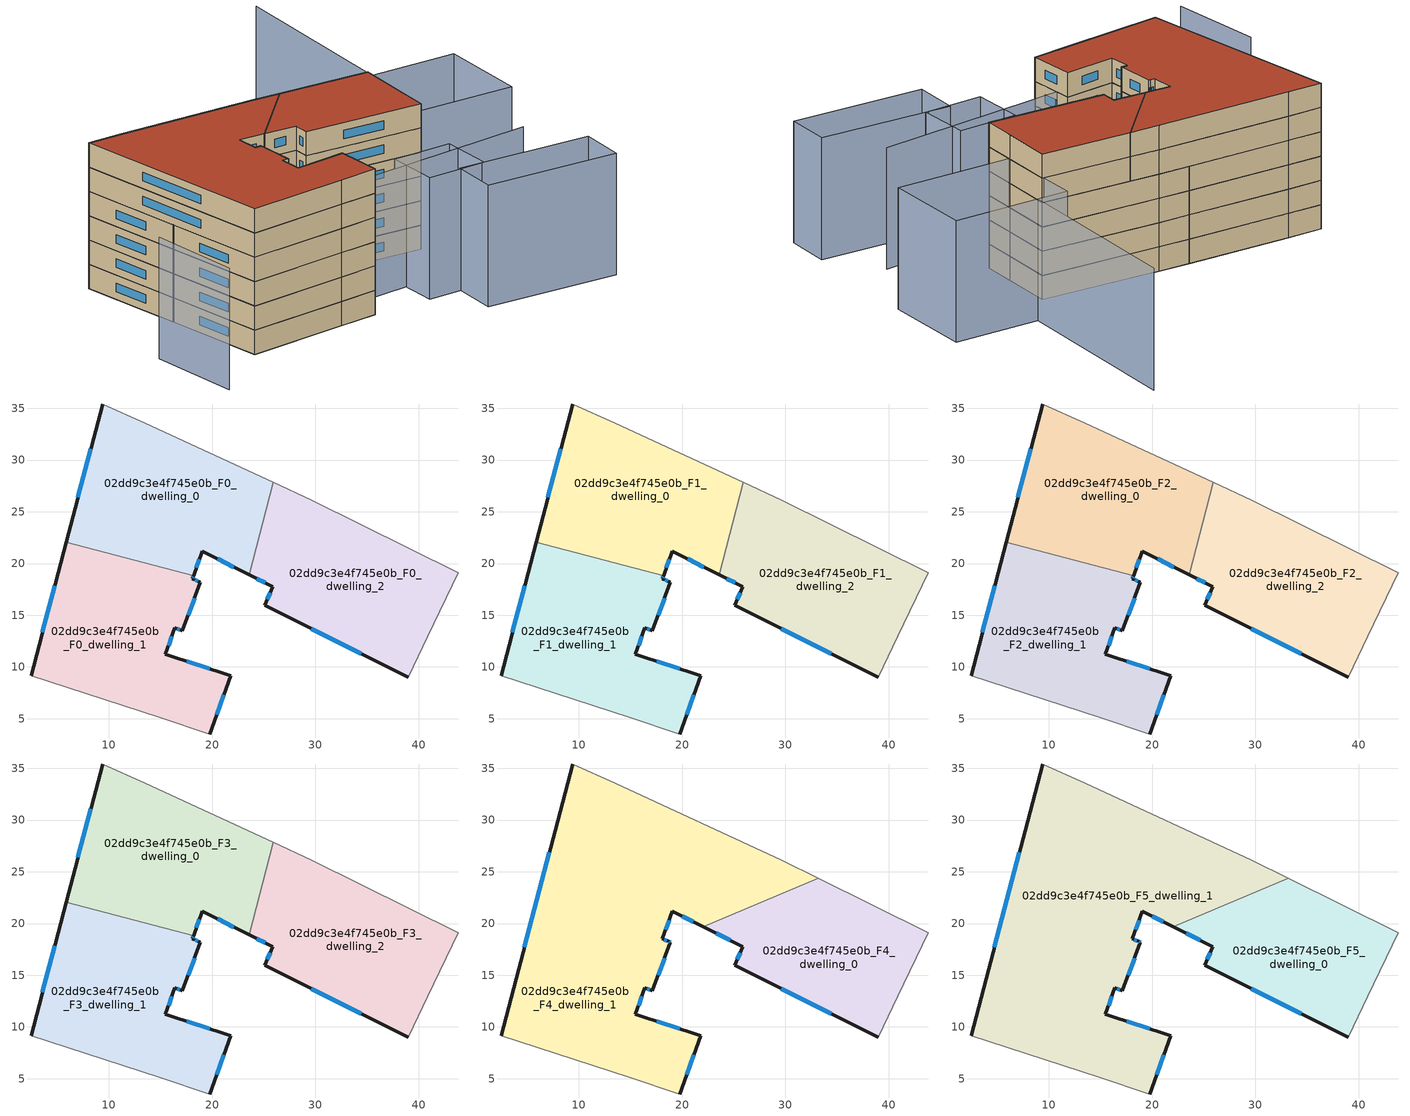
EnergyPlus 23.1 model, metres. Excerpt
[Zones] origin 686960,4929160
02dd9c3e4f745e0b_F0_dwelling_0
 floor ground (EU_floor_Construction): 23.59,18.91 25.93,27.86 13.56,33.58 9.41,35.42 5.89,22.06 18.21,18.83 19.05,21.17 z0
 wall outside (EU_wall_Construction): 23.59,18.91 19.05,21.17 18.21,18.83 / 5.89,22.06 9.41,35.42 z0:3
 wall adiabatic (EU_wall_Construction): 9.41,35.42 13.56,33.58 25.93,27.86 z0:3
 wall to 02dd9c3e4f745e0b_F0_dwelling_2 (EU_wall_Construction): 25.93,27.86 23.59,18.91 z0:3
 wall to 02dd9c3e4f745e0b_F0_dwelling_1 (EU_wall_Construction): 18.21,18.83 5.89,22.06 z0:3
 window (EU_Window_Construction): 22.11,19.64 20.53,20.44 / 18.78,20.41 18.48,19.59 / 7.04,26.4 8.27,31.08 z0.98:2.02
02dd9c3e4f745e0b_F0_dwelling_1
 floor ground (EU_floor_Construction): 19.77,3.52 21.81,9.17 15.49,11.24 16.41,13.8 17.13,13.48 18.88,18.18 18.1,18.53 18.21,18.83 5.89,22.06 2.5,9.15 14.87,5.13 z0
 wall outside (EU_wall_Construction): 2.5,9.15 5.89,22.06 / 18.21,18.83 18.1,18.53 18.88,18.18 17.13,13.48 16.41,13.8 15.49,11.24 21.81,9.17 19.77,3.52 z0:3
 wall adiabatic (EU_wall_Construction): 19.77,3.52 14.87,5.13 2.5,9.15 z0:3
 window (EU_Window_Construction): 3.6,13.34 4.79,17.86 / 18.17,18.73 18.14,18.62 / 18.35,18.41 18.63,18.3 / 18.31,16.65 17.7,15.01 / 16.9,13.58 16.64,13.69 / 16.11,12.96 15.79,12.07 / 17.55,10.56 19.75,9.84 / 21.15,7.33 20.43,5.35 z0.98:2.02
02dd9c3e4f745e0b_F0_dwelling_2
 floor ground (EU_floor_Construction): 38.96,9 40.84,12.97 43.82,19.12 29.66,26.13 25.93,27.86 23.59,18.91 25.89,17.75 25.07,15.95 z0
 wall outside (EU_wall_Construction): 38.96,9 25.07,15.95 25.89,17.75 23.59,18.91 z0:3
 wall adiabatic (EU_wall_Construction): 25.93,27.86 29.66,26.13 43.82,19.12 40.84,12.97 38.96,9 z0:3
 window (EU_Window_Construction): 25.14,18.13 24.34,18.53 / 34.44,11.26 29.59,13.69 / 25.34,16.53 25.62,17.17 z0.98:2.02
02dd9c3e4f745e0b_F1_dwelling_0
 floor to 02dd9c3e4f745e0b_F0_dwelling_0 (EU_floor_Construction): 23.59,18.91 25.93,27.86 13.56,33.58 9.41,35.42 5.89,22.06 18.21,18.83 19.05,21.17 z3
 wall outside (EU_wall_Construction): 23.59,18.91 19.05,21.17 18.21,18.83 / 5.89,22.06 9.41,35.42 z3:6
 wall adiabatic (EU_wall_Construction): 9.41,35.42 13.56,33.58 25.93,27.86 z3:6
 wall to 02dd9c3e4f745e0b_F1_dwelling_2 (EU_wall_Construction): 25.93,27.86 23.59,18.91 z3:6
 wall to 02dd9c3e4f745e0b_F1_dwelling_1 (EU_wall_Construction): 18.21,18.83 5.89,22.06 z3:6
 window (EU_Window_Construction): 22.11,19.64 20.53,20.44 / 18.78,20.41 18.48,19.59 / 7.04,26.4 8.27,31.08 z3.98:5.02
02dd9c3e4f745e0b_F1_dwelling_1
 floor to 02dd9c3e4f745e0b_F0_dwelling_1 (EU_floor_Construction): 19.77,3.52 21.81,9.17 15.49,11.24 16.41,13.8 17.13,13.48 18.88,18.18 18.1,18.53 18.21,18.83 5.89,22.06 2.5,9.15 14.87,5.13 z3
 wall outside (EU_wall_Construction): 2.5,9.15 5.89,22.06 / 18.21,18.83 18.1,18.53 18.88,18.18 17.13,13.48 16.41,13.8 15.49,11.24 21.81,9.17 19.77,3.52 z3:6
 wall adiabatic (EU_wall_Construction): 19.77,3.52 14.87,5.13 2.5,9.15 z3:6
 window (EU_Window_Construction): 3.6,13.34 4.79,17.86 / 18.17,18.73 18.14,18.62 / 18.35,18.41 18.63,18.3 / 18.31,16.65 17.7,15.01 / 16.9,13.58 16.64,13.69 / 16.11,12.96 15.79,12.07 / 17.55,10.56 19.75,9.84 / 21.15,7.33 20.43,5.35 z3.98:5.02
02dd9c3e4f745e0b_F1_dwelling_2
 floor to 02dd9c3e4f745e0b_F0_dwelling_2 (EU_floor_Construction): 38.96,9 40.84,12.97 43.82,19.12 29.66,26.13 25.93,27.86 23.59,18.91 25.89,17.75 25.07,15.95 z3
 wall outside (EU_wall_Construction): 38.96,9 25.07,15.95 25.89,17.75 23.59,18.91 z3:6
 wall adiabatic (EU_wall_Construction): 25.93,27.86 29.66,26.13 43.82,19.12 40.84,12.97 38.96,9 z3:6
 window (EU_Window_Construction): 25.14,18.13 24.34,18.53 / 34.44,11.26 29.59,13.69 / 25.34,16.53 25.62,17.17 z3.98:5.02
02dd9c3e4f745e0b_F2_dwelling_0
 floor to 02dd9c3e4f745e0b_F1_dwelling_0 (EU_floor_Construction): 23.59,18.91 25.93,27.86 13.56,33.58 9.41,35.42 5.89,22.06 18.21,18.83 19.05,21.17 z6
 wall outside (EU_wall_Construction): 23.59,18.91 19.05,21.17 18.21,18.83 / 5.89,22.06 9.41,35.42 z6:9
 wall adiabatic (EU_wall_Construction): 9.41,35.42 13.56,33.58 25.93,27.86 z6:9
 wall to 02dd9c3e4f745e0b_F2_dwelling_2 (EU_wall_Construction): 25.93,27.86 23.59,18.91 z6:9
 wall to 02dd9c3e4f745e0b_F2_dwelling_1 (EU_wall_Construction): 18.21,18.83 5.89,22.06 z6:9
 window (EU_Window_Construction): 22.11,19.64 20.53,20.44 / 18.78,20.41 18.48,19.59 / 7.04,26.4 8.27,31.08 z6.98:8.02
02dd9c3e4f745e0b_F2_dwelling_1
 floor to 02dd9c3e4f745e0b_F1_dwelling_1 (EU_floor_Construction): 19.77,3.52 21.81,9.17 15.49,11.24 16.41,13.8 17.13,13.48 18.88,18.18 18.1,18.53 18.21,18.83 5.89,22.06 2.5,9.15 14.87,5.13 z6
 wall outside (EU_wall_Construction): 2.5,9.15 5.89,22.06 / 18.21,18.83 18.1,18.53 18.88,18.18 17.13,13.48 16.41,13.8 15.49,11.24 21.81,9.17 19.77,3.52 z6:9
 wall adiabatic (EU_wall_Construction): 19.77,3.52 14.87,5.13 2.5,9.15 z6:9
 window (EU_Window_Construction): 3.6,13.34 4.79,17.86 / 18.17,18.73 18.14,18.62 / 18.35,18.41 18.63,18.3 / 18.31,16.65 17.7,15.01 / 16.9,13.58 16.64,13.69 / 16.11,12.96 15.79,12.07 / 17.55,10.56 19.75,9.84 / 21.15,7.33 20.43,5.35 z6.98:8.02
02dd9c3e4f745e0b_F2_dwelling_2
 floor to 02dd9c3e4f745e0b_F1_dwelling_2 (EU_floor_Construction): 38.96,9 40.84,12.97 43.82,19.12 29.66,26.13 25.93,27.86 23.59,18.91 25.89,17.75 25.07,15.95 z6
 wall outside (EU_wall_Construction): 38.96,9 25.07,15.95 25.89,17.75 23.59,18.91 z6:9
 wall adiabatic (EU_wall_Construction): 25.93,27.86 29.66,26.13 43.82,19.12 40.84,12.97 38.96,9 z6:9
 window (EU_Window_Construction): 25.14,18.13 24.34,18.53 / 34.44,11.26 29.59,13.69 / 25.34,16.53 25.62,17.17 z6.98:8.02
02dd9c3e4f745e0b_F3_dwelling_0
 floor to 02dd9c3e4f745e0b_F2_dwelling_0 (EU_floor_Construction): 23.59,18.91 25.93,27.86 13.56,33.58 9.41,35.42 5.89,22.06 18.21,18.83 19.05,21.17 z9
 wall outside (EU_wall_Construction): 23.59,18.91 19.05,21.17 18.21,18.83 / 5.89,22.06 9.41,35.42 z9:12
 wall adiabatic (EU_wall_Construction): 9.41,35.42 13.56,33.58 25.93,27.86 z9:12
 wall to 02dd9c3e4f745e0b_F3_dwelling_2 (EU_wall_Construction): 25.93,27.86 23.59,18.91 z9:12
 wall to 02dd9c3e4f745e0b_F3_dwelling_1 (EU_wall_Construction): 18.21,18.83 5.89,22.06 z9:12
 window (EU_Window_Construction): 22.11,19.64 20.53,20.44 / 18.78,20.41 18.48,19.59 / 7.04,26.4 8.27,31.08 z9.98:11.02
02dd9c3e4f745e0b_F3_dwelling_1
 floor to 02dd9c3e4f745e0b_F2_dwelling_1 (EU_floor_Construction): 19.77,3.52 21.81,9.17 15.49,11.24 16.41,13.8 17.13,13.48 18.88,18.18 18.1,18.53 18.21,18.83 5.89,22.06 2.5,9.15 14.87,5.13 z9
 wall outside (EU_wall_Construction): 2.5,9.15 5.89,22.06 / 18.21,18.83 18.1,18.53 18.88,18.18 17.13,13.48 16.41,13.8 15.49,11.24 21.81,9.17 19.77,3.52 z9:12
 wall adiabatic (EU_wall_Construction): 19.77,3.52 14.87,5.13 2.5,9.15 z9:12
 window (EU_Window_Construction): 3.6,13.34 4.79,17.86 / 18.17,18.73 18.14,18.62 / 18.35,18.41 18.63,18.3 / 18.31,16.65 17.7,15.01 / 16.9,13.58 16.64,13.69 / 16.11,12.96 15.79,12.07 / 17.55,10.56 19.75,9.84 / 21.15,7.33 20.43,5.35 z9.98:11.02
02dd9c3e4f745e0b_F3_dwelling_2
 floor to 02dd9c3e4f745e0b_F2_dwelling_2 (EU_floor_Construction): 38.96,9 40.84,12.97 43.82,19.12 29.66,26.13 25.93,27.86 23.59,18.91 25.89,17.75 25.07,15.95 z9
 wall outside (EU_wall_Construction): 38.96,9 25.07,15.95 25.89,17.75 23.59,18.91 z9:12
 wall adiabatic (EU_wall_Construction): 25.93,27.86 29.66,26.13 43.82,19.12 40.84,12.97 38.96,9 z9:12
 window (EU_Window_Construction): 25.14,18.13 24.34,18.53 / 34.44,11.26 29.59,13.69 / 25.34,16.53 25.62,17.17 z9.98:11.02
02dd9c3e4f745e0b_F4_dwelling_0
 floor to 02dd9c3e4f745e0b_F3_dwelling_0 (EU_floor_Construction): 23.59,18.91 24.01,20.51 22.04,19.68 z12
 floor to 02dd9c3e4f745e0b_F3_dwelling_2 (EU_floor_Construction): 38.96,9 40.84,12.97 43.82,19.12 33.19,24.39 24.01,20.51 23.59,18.91 25.89,17.75 25.07,15.95 z12
 wall outside (EU_wall_Construction): 38.96,9 25.07,15.95 25.89,17.75 22.04,19.68 z12:15
 wall adiabatic (EU_wall_Construction): 33.19,24.39 43.82,19.12 40.84,12.97 38.96,9 z12:15
 wall to 02dd9c3e4f745e0b_F4_dwelling_1 (EU_wall_Construction): 22.04,19.68 33.19,24.39 z12:15
 window (EU_Window_Construction): 34.44,11.26 29.59,13.69 / 25.34,16.53 25.62,17.17 / 24.64,18.38 23.29,19.05 z12.98:14.02
02dd9c3e4f745e0b_F4_dwelling_1
 floor to 02dd9c3e4f745e0b_F3_dwelling_0 (EU_floor_Construction): 24.01,20.51 25.93,27.86 13.56,33.58 9.41,35.42 5.89,22.06 18.21,18.83 19.05,21.17 22.04,19.68 z12
 floor to 02dd9c3e4f745e0b_F3_dwelling_2 (EU_floor_Construction): 33.19,24.39 29.66,26.13 25.93,27.86 24.01,20.51 z12
 floor to 02dd9c3e4f745e0b_F3_dwelling_1 (EU_floor_Construction): 19.77,3.52 21.81,9.17 15.49,11.24 16.41,13.8 17.13,13.48 18.88,18.18 18.7,18.26 18.1,18.53 18.21,18.83 5.89,22.06 2.5,9.15 14.87,5.13 z12
 wall outside (EU_wall_Construction): 2.5,9.15 9.41,35.42 / 22.04,19.68 19.05,21.17 18.1,18.53 18.7,18.26 18.88,18.18 17.13,13.48 16.41,13.8 15.49,11.24 21.81,9.17 19.77,3.52 z12:15
 wall adiabatic (EU_wall_Construction): 9.41,35.42 13.56,33.58 29.66,26.13 33.19,24.39 / 19.77,3.52 14.87,5.13 2.5,9.15 z12:15
 window (EU_Window_Construction): 4.75,17.69 7.16,26.88 / 21.07,20.16 20.02,20.69 / 18.74,20.31 18.41,19.39 / 18.29,18.44 18.5,18.35 / 18.76,18.24 18.82,18.21 / 18.31,16.65 17.7,15.01 / 16.9,13.58 16.64,13.69 / 16.11,12.96 15.79,12.07 / 17.55,10.56 19.75,9.84 / 21.15,7.33 20.43,5.35 z12.98:14.02
02dd9c3e4f745e0b_F5_dwelling_0
 floor to 02dd9c3e4f745e0b_F4_dwelling_0 (EU_floor_Construction): 38.96,9 40.84,12.97 43.82,19.12 33.19,24.39 22.04,19.68 25.89,17.75 25.07,15.95 z15
 wall outside (EU_wall_Construction): 38.96,9 25.07,15.95 25.89,17.75 22.04,19.68 z15:18
 wall adiabatic (EU_wall_Construction): 33.19,24.39 43.82,19.12 40.84,12.97 38.96,9 z15:18
 wall to 02dd9c3e4f745e0b_F5_dwelling_1 (EU_wall_Construction): 22.04,19.68 33.19,24.39 z15:18
 window (EU_Window_Construction): 34.44,11.26 29.59,13.69 / 25.34,16.53 25.62,17.17 / 24.64,18.38 23.29,19.05 z15.98:17.02
 roof outside (EU_roof_Construction): 43.82,19.12 40.84,12.97 38.96,9 25.07,15.95 25.89,17.75 22.04,19.68 33.19,24.39 z18
02dd9c3e4f745e0b_F5_dwelling_1
 floor to 02dd9c3e4f745e0b_F4_dwelling_1 (EU_floor_Construction): 21.81,9.17 15.49,11.24 16.41,13.8 17.13,13.48 18.88,18.18 18.7,18.26 18.1,18.53 19.05,21.17 22.04,19.68 33.19,24.39 29.66,26.13 13.56,33.58 9.41,35.42 2.5,9.15 14.87,5.13 19.77,3.52 z15
 wall outside (EU_wall_Construction): 2.5,9.15 9.41,35.42 / 22.04,19.68 19.05,21.17 18.1,18.53 18.7,18.26 18.88,18.18 17.13,13.48 16.41,13.8 15.49,11.24 21.81,9.17 19.77,3.52 z15:18
 wall adiabatic (EU_wall_Construction): 9.41,35.42 13.56,33.58 29.66,26.13 33.19,24.39 / 19.77,3.52 14.87,5.13 2.5,9.15 z15:18
 window (EU_Window_Construction): 4.75,17.69 7.16,26.88 / 21.07,20.16 20.02,20.69 / 18.74,20.31 18.41,19.39 / 18.29,18.44 18.5,18.35 / 18.76,18.24 18.82,18.21 / 18.31,16.65 17.7,15.01 / 16.9,13.58 16.64,13.69 / 16.11,12.96 15.79,12.07 / 17.55,10.56 19.75,9.84 / 21.15,7.33 20.43,5.35 z15.98:17.02
 roof outside (EU_roof_Construction): 29.66,26.13 33.19,24.39 22.04,19.68 19.05,21.17 18.1,18.53 18.7,18.26 18.88,18.18 17.13,13.48 16.41,13.8 15.49,11.24 21.81,9.17 19.77,3.52 14.87,5.13 2.5,9.15 9.41,35.42 13.56,33.58 z18
shading: 3.8,13.05 45.18,-0.75 / -4.18,17.79 -7.92,6.2 / 49.31,21.87 60,43.75 / 43.97,-13.9 28.43,-6.23 / 28.43,-6.23 31.06,-0.89 / 31.06,-0.89 46.6,-8.57 / 46.6,-8.57 43.97,-13.9 / 34.01,-2.32 26.88,0.6 / 26.88,0.6 29.41,6.79 / 29.41,6.79 36.54,3.88 / 36.54,3.88 34.01,-2.32 / 45.63,23.52 59.55,17.19 / 59.55,17.19 54.68,6.48 / 54.68,6.48 40.76,12.8 / 40.76,12.8 45.63,23.52 z0:15
[Building]
EU S2 Campaign: North Axis=0; Terrain=City; Solar Distribution=FullExterior
[Site:Location]
Bologna: Latitude=44.5; Longitude=11.25; Time Zone=1; Elevation=37
[SizingPeriod:WeatherFileDays]
AnnualSizingPeriod: Begin Month=1; Begin Day of Month=1; End Month=12; End Day of Month=31; Day of Week for Start Day=Monday; Use Weather File Daylight Saving Period=No; Use Weather File Rain and Snow Indicators=No
[MATERIAL]
EU_InternalMass_Material: Roughness=MediumRough; Thickness=0.1; Conductivity=1; Density=1800; Specific Heat=900; Thermal Absorptance=0.9; Solar Absorptance=0.7; Visible Absorptance=0.7
[MATERIAL:NOMASS] Roughness=MediumRough; Thermal Absorptance=0.9; Solar Absorptance=0.7; Visible Absorptance=0.7
Name | Thermal Resistance
EU_wall_NoMass | 0.905828
EU_roof_NoMass | 0.37593
EU_floor_NoMass | 0.67114
[WINDOWMATERIAL:SIMPLEGLAZINGSYSTEM]
EU_Window_SimpleGlazing: UFactor=4.52486; Solar Heat Gain Coefficient=0.85; Visible Transmittance=0.85
[CONSTRUCTION]
EU_wall_Construction: EU_wall_NoMass
EU_roof_Construction: EU_roof_NoMass
EU_floor_Construction: EU_floor_NoMass
EU_InternalMass_Construction: EU_InternalMass_Material
EU_Window_Construction: EU_Window_SimpleGlazing
[ZONE] Type=1; Multiplier=1; Ceiling Height=autocalculate; Floor Area=autocalculate; Part of Total Floor Area=Yes
Name | Volume
02dd9c3e4f745e0b_F0_dwelling_0 | 630.115
02dd9c3e4f745e0b_F1_dwelling_0; 02dd9c3e4f745e0b_F2_dwelling_0; 02dd9c3e4f745e0b_F3_dwelling_0 | 630.116
02dd9c3e4f745e0b_F4_dwelling_0 | 530.596
02dd9c3e4f745e0b_F5_dwelling_0 | 530.599
02dd9c3e4f745e0b_F0_dwelling_1 | 630.083
02dd9c3e4f745e0b_F1_dwelling_1; 02dd9c3e4f745e0b_F2_dwelling_1; 02dd9c3e4f745e0b_F3_dwelling_1 | 630.081
02dd9c3e4f745e0b_F4_dwelling_1 | 1346.67
02dd9c3e4f745e0b_F5_dwelling_1 | 1346.68
02dd9c3e4f745e0b_F0_dwelling_2; 02dd9c3e4f745e0b_F1_dwelling_2; 02dd9c3e4f745e0b_F2_dwelling_2; 02dd9c3e4f745e0b_F3_dwelling_2 | 617.065
[INTERNALMASS] Construction=EU_InternalMass_Construction
Name | Zone or ZoneList | Surface Area
02dd9c3e4f745e0b_F0_dwelling_0_EU_InternalMass | 02dd9c3e4f745e0b_F0_dwelling_0 | 210.036
02dd9c3e4f745e0b_F0_dwelling_1_EU_InternalMass | 02dd9c3e4f745e0b_F0_dwelling_1 | 210.024
02dd9c3e4f745e0b_F0_dwelling_2_EU_InternalMass | 02dd9c3e4f745e0b_F0_dwelling_2 | 205.688
02dd9c3e4f745e0b_F1_dwelling_0_EU_InternalMass | 02dd9c3e4f745e0b_F1_dwelling_0 | 210.036
02dd9c3e4f745e0b_F1_dwelling_1_EU_InternalMass | 02dd9c3e4f745e0b_F1_dwelling_1 | 210.024
02dd9c3e4f745e0b_F1_dwelling_2_EU_InternalMass | 02dd9c3e4f745e0b_F1_dwelling_2 | 205.688
02dd9c3e4f745e0b_F2_dwelling_0_EU_InternalMass | 02dd9c3e4f745e0b_F2_dwelling_0 | 210.036
02dd9c3e4f745e0b_F2_dwelling_1_EU_InternalMass | 02dd9c3e4f745e0b_F2_dwelling_1 | 210.024
02dd9c3e4f745e0b_F2_dwelling_2_EU_InternalMass | 02dd9c3e4f745e0b_F2_dwelling_2 | 205.688
02dd9c3e4f745e0b_F3_dwelling_0_EU_InternalMass | 02dd9c3e4f745e0b_F3_dwelling_0 | 210.036
02dd9c3e4f745e0b_F3_dwelling_1_EU_InternalMass | 02dd9c3e4f745e0b_F3_dwelling_1 | 210.024
02dd9c3e4f745e0b_F3_dwelling_2_EU_InternalMass | 02dd9c3e4f745e0b_F3_dwelling_2 | 205.688
02dd9c3e4f745e0b_F4_dwelling_0_EU_InternalMass | 02dd9c3e4f745e0b_F4_dwelling_0 | 176.867
02dd9c3e4f745e0b_F4_dwelling_1_EU_InternalMass | 02dd9c3e4f745e0b_F4_dwelling_1 | 448.893
02dd9c3e4f745e0b_F5_dwelling_0_EU_InternalMass | 02dd9c3e4f745e0b_F5_dwelling_0 | 176.867
02dd9c3e4f745e0b_F5_dwelling_1_EU_InternalMass | 02dd9c3e4f745e0b_F5_dwelling_1 | 448.893
[OTHEREQUIPMENT] Fuel Type=Electricity; Design Level Calculation Method=Watts/Area; Power per Zone Floor Area=1; Fraction Latent=0; Fraction Radiant=0; Fraction Lost=0; Carbon Dioxide Generation Rate=0; EndUse Subcategory=EU_Step8_InternalGains
Name | Zone or ZoneList or Space or SpaceList | Schedule
EU_Step8_InternalGain_02dd9c3e4f745e0b_F0_dwelling_0_f000 | 02dd9c3e4f745e0b_F0_dwelling_0 | EU_Step8_GainSchedule_02dd9c3e4f745e0b_F0_dwelling_0_f000
EU_Step8_InternalGain_02dd9c3e4f745e0b_F0_dwelling_1_f000 | 02dd9c3e4f745e0b_F0_dwelling_1 | EU_Step8_GainSchedule_02dd9c3e4f745e0b_F0_dwelling_1_f000
EU_Step8_InternalGain_02dd9c3e4f745e0b_F0_dwelling_2_f000 | 02dd9c3e4f745e0b_F0_dwelling_2 | EU_Step8_GainSchedule_02dd9c3e4f745e0b_F0_dwelling_2_f000
EU_Step8_InternalGain_02dd9c3e4f745e0b_F1_dwelling_0_f000 | 02dd9c3e4f745e0b_F1_dwelling_0 | EU_Step8_GainSchedule_02dd9c3e4f745e0b_F1_dwelling_0_f000
EU_Step8_InternalGain_02dd9c3e4f745e0b_F1_dwelling_1_f000 | 02dd9c3e4f745e0b_F1_dwelling_1 | EU_Step8_GainSchedule_02dd9c3e4f745e0b_F1_dwelling_1_f000
EU_Step8_InternalGain_02dd9c3e4f745e0b_F1_dwelling_2_f000 | 02dd9c3e4f745e0b_F1_dwelling_2 | EU_Step8_GainSchedule_02dd9c3e4f745e0b_F1_dwelling_2_f000
EU_Step8_InternalGain_02dd9c3e4f745e0b_F2_dwelling_0_f000 | 02dd9c3e4f745e0b_F2_dwelling_0 | EU_Step8_GainSchedule_02dd9c3e4f745e0b_F2_dwelling_0_f000
EU_Step8_InternalGain_02dd9c3e4f745e0b_F2_dwelling_1_f000 | 02dd9c3e4f745e0b_F2_dwelling_1 | EU_Step8_GainSchedule_02dd9c3e4f745e0b_F2_dwelling_1_f000
EU_Step8_InternalGain_02dd9c3e4f745e0b_F2_dwelling_2_f000 | 02dd9c3e4f745e0b_F2_dwelling_2 | EU_Step8_GainSchedule_02dd9c3e4f745e0b_F2_dwelling_2_f000
EU_Step8_InternalGain_02dd9c3e4f745e0b_F3_dwelling_0_f000 | 02dd9c3e4f745e0b_F3_dwelling_0 | EU_Step8_GainSchedule_02dd9c3e4f745e0b_F3_dwelling_0_f000
EU_Step8_InternalGain_02dd9c3e4f745e0b_F3_dwelling_1_f000 | 02dd9c3e4f745e0b_F3_dwelling_1 | EU_Step8_GainSchedule_02dd9c3e4f745e0b_F3_dwelling_1_f000
EU_Step8_InternalGain_02dd9c3e4f745e0b_F3_dwelling_2_f000 | 02dd9c3e4f745e0b_F3_dwelling_2 | EU_Step8_GainSchedule_02dd9c3e4f745e0b_F3_dwelling_2_f000
EU_Step8_InternalGain_02dd9c3e4f745e0b_F4_dwelling_0_f000 | 02dd9c3e4f745e0b_F4_dwelling_0 | EU_Step8_GainSchedule_02dd9c3e4f745e0b_F4_dwelling_0_f000
EU_Step8_InternalGain_02dd9c3e4f745e0b_F4_dwelling_1_f000 | 02dd9c3e4f745e0b_F4_dwelling_1 | EU_Step8_GainSchedule_02dd9c3e4f745e0b_F4_dwelling_1_f000
EU_Step8_InternalGain_02dd9c3e4f745e0b_F5_dwelling_0_f000 | 02dd9c3e4f745e0b_F5_dwelling_0 | EU_Step8_GainSchedule_02dd9c3e4f745e0b_F5_dwelling_0_f000
EU_Step8_InternalGain_02dd9c3e4f745e0b_F5_dwelling_1_f000 | 02dd9c3e4f745e0b_F5_dwelling_1 | EU_Step8_GainSchedule_02dd9c3e4f745e0b_F5_dwelling_1_f000
[ZONEVENTILATION:DESIGNFLOWRATE] Schedule=EU_AlwaysOn; Design Flow Rate Calculation Method=AirChanges/Hour; Air Changes per Hour=0.73129; Ventilation Type=Natural; Fan Pressure Rise=0; Fan Total Efficiency=1; Constant Term Coefficient=1; Temperature Term Coefficient=0; Velocity Term Coefficient=0; Velocity Squared Term Coefficient=0; Minimum Indoor Temperature=-100; Maximum Indoor Temperature=100; Delta Temperature=-100; Minimum Outdoor Temperature=-100; Maximum Outdoor Temperature=100; Maximum Wind Speed=40
Name | Zone or ZoneList or Space or SpaceList
EU_ConstantAir_02dd9c3e4f745e0b_F0_dwelling_0 | 02dd9c3e4f745e0b_F0_dwelling_0
EU_ConstantAir_02dd9c3e4f745e0b_F0_dwelling_1 | 02dd9c3e4f745e0b_F0_dwelling_1
EU_ConstantAir_02dd9c3e4f745e0b_F0_dwelling_2 | 02dd9c3e4f745e0b_F0_dwelling_2
EU_ConstantAir_02dd9c3e4f745e0b_F1_dwelling_0 | 02dd9c3e4f745e0b_F1_dwelling_0
EU_ConstantAir_02dd9c3e4f745e0b_F1_dwelling_1 | 02dd9c3e4f745e0b_F1_dwelling_1
EU_ConstantAir_02dd9c3e4f745e0b_F1_dwelling_2 | 02dd9c3e4f745e0b_F1_dwelling_2
EU_ConstantAir_02dd9c3e4f745e0b_F2_dwelling_0 | 02dd9c3e4f745e0b_F2_dwelling_0
EU_ConstantAir_02dd9c3e4f745e0b_F2_dwelling_1 | 02dd9c3e4f745e0b_F2_dwelling_1
EU_ConstantAir_02dd9c3e4f745e0b_F2_dwelling_2 | 02dd9c3e4f745e0b_F2_dwelling_2
EU_ConstantAir_02dd9c3e4f745e0b_F3_dwelling_0 | 02dd9c3e4f745e0b_F3_dwelling_0
EU_ConstantAir_02dd9c3e4f745e0b_F3_dwelling_1 | 02dd9c3e4f745e0b_F3_dwelling_1
EU_ConstantAir_02dd9c3e4f745e0b_F3_dwelling_2 | 02dd9c3e4f745e0b_F3_dwelling_2
EU_ConstantAir_02dd9c3e4f745e0b_F4_dwelling_0 | 02dd9c3e4f745e0b_F4_dwelling_0
EU_ConstantAir_02dd9c3e4f745e0b_F4_dwelling_1 | 02dd9c3e4f745e0b_F4_dwelling_1
EU_ConstantAir_02dd9c3e4f745e0b_F5_dwelling_0 | 02dd9c3e4f745e0b_F5_dwelling_0
EU_ConstantAir_02dd9c3e4f745e0b_F5_dwelling_1 | 02dd9c3e4f745e0b_F5_dwelling_1
[HVACTEMPLATE:THERMOSTAT] Constant Heating Setpoint=20; Constant Cooling Setpoint=50
EU_HeatOnly_02dd9c3e4f745e0b_F0_dwelling_0; EU_HeatOnly_02dd9c3e4f745e0b_F0_dwelling_1; EU_HeatOnly_02dd9c3e4f745e0b_F0_dwelling_2; EU_HeatOnly_02dd9c3e4f745e0b_F1_dwelling_0; EU_HeatOnly_02dd9c3e4f745e0b_F1_dwelling_1; EU_HeatOnly_02dd9c3e4f745e0b_F1_dwelling_2; EU_HeatOnly_02dd9c3e4f745e0b_F2_dwelling_0; EU_HeatOnly_02dd9c3e4f745e0b_F2_dwelling_1; EU_HeatOnly_02dd9c3e4f745e0b_F2_dwelling_2; EU_HeatOnly_02dd9c3e4f745e0b_F3_dwelling_0; EU_HeatOnly_02dd9c3e4f745e0b_F3_dwelling_1; EU_HeatOnly_02dd9c3e4f745e0b_F3_dwelling_2; EU_HeatOnly_02dd9c3e4f745e0b_F4_dwelling_0; EU_HeatOnly_02dd9c3e4f745e0b_F4_dwelling_1; EU_HeatOnly_02dd9c3e4f745e0b_F5_dwelling_0; EU_HeatOnly_02dd9c3e4f745e0b_F5_dwelling_1
[HVACTEMPLATE:ZONE:IDEALLOADSAIRSYSTEM] System Availability Schedule=EU_AlwaysOn; Maximum Heating Supply Air Temperature=50; Minimum Cooling Supply Air Temperature=13; Maximum Heating Supply Air Humidity Ratio=0.0156; Minimum Cooling Supply Air Humidity Ratio=0.0077; Heating Limit=NoLimit; Cooling Limit=NoLimit; Heating Availability Schedule=EU_AlwaysOn; Cooling Availability Schedule=EU_CoolingOff; Dehumidification Control Type=ConstantSensibleHeatRatio; Cooling Sensible Heat Ratio=0.7; Dehumidification Setpoint=60; Humidification Control Type=None; Humidification Setpoint=30; Outdoor Air Method=None; Outdoor Air Flow Rate per Person=0.00944; Outdoor Air Flow Rate per Zone Floor Area=0; Outdoor Air Flow Rate per Zone=0; Demand Controlled Ventilation Type=None; Outdoor Air Economizer Type=NoEconomizer; Heat Recovery Type=None; Sensible Heat Recovery Effectiveness=0.7; Latent Heat Recovery Effectiveness=0.65
Name | Template Thermostat
02dd9c3e4f745e0b_F0_dwelling_0 | EU_HeatOnly_02dd9c3e4f745e0b_F0_dwelling_0
02dd9c3e4f745e0b_F0_dwelling_1 | EU_HeatOnly_02dd9c3e4f745e0b_F0_dwelling_1
02dd9c3e4f745e0b_F0_dwelling_2 | EU_HeatOnly_02dd9c3e4f745e0b_F0_dwelling_2
02dd9c3e4f745e0b_F1_dwelling_0 | EU_HeatOnly_02dd9c3e4f745e0b_F1_dwelling_0
02dd9c3e4f745e0b_F1_dwelling_1 | EU_HeatOnly_02dd9c3e4f745e0b_F1_dwelling_1
02dd9c3e4f745e0b_F1_dwelling_2 | EU_HeatOnly_02dd9c3e4f745e0b_F1_dwelling_2
02dd9c3e4f745e0b_F2_dwelling_0 | EU_HeatOnly_02dd9c3e4f745e0b_F2_dwelling_0
02dd9c3e4f745e0b_F2_dwelling_1 | EU_HeatOnly_02dd9c3e4f745e0b_F2_dwelling_1
02dd9c3e4f745e0b_F2_dwelling_2 | EU_HeatOnly_02dd9c3e4f745e0b_F2_dwelling_2
02dd9c3e4f745e0b_F3_dwelling_0 | EU_HeatOnly_02dd9c3e4f745e0b_F3_dwelling_0
02dd9c3e4f745e0b_F3_dwelling_1 | EU_HeatOnly_02dd9c3e4f745e0b_F3_dwelling_1
02dd9c3e4f745e0b_F3_dwelling_2 | EU_HeatOnly_02dd9c3e4f745e0b_F3_dwelling_2
02dd9c3e4f745e0b_F4_dwelling_0 | EU_HeatOnly_02dd9c3e4f745e0b_F4_dwelling_0
02dd9c3e4f745e0b_F4_dwelling_1 | EU_HeatOnly_02dd9c3e4f745e0b_F4_dwelling_1
02dd9c3e4f745e0b_F5_dwelling_0 | EU_HeatOnly_02dd9c3e4f745e0b_F5_dwelling_0
02dd9c3e4f745e0b_F5_dwelling_1 | EU_HeatOnly_02dd9c3e4f745e0b_F5_dwelling_1
[SIZING:ZONE] Zone Cooling Design Supply Air Temperature Input Method=SupplyAirTemperature; Zone Cooling Design Supply Air Temperature=13; Zone Heating Design Supply Air Temperature Input Method=SupplyAirTemperature; Zone Heating Design Supply Air Temperature=50; Zone Cooling Design Supply Air Humidity Ratio=0.008; Zone Heating Design Supply Air Humidity Ratio=0.008; Cooling Design Air Flow Method=DesignDay; Cooling Design Air Flow Rate=0; Cooling Minimum Air Flow per Zone Floor Area=0.000762; Cooling Minimum Air Flow=0; Cooling Minimum Air Flow Fraction=0.2; Heating Design Air Flow Method=DesignDay; Heating Design Air Flow Rate=0; Heating Maximum Air Flow per Zone Floor Area=0.002032; Heating Maximum Air Flow=0.141576; Heating Maximum Air Flow Fraction=0.3; Account for Dedicated Outdoor Air System=No; Dedicated Outdoor Air System Control Strategy=NeutralSupplyAir; Dedicated Outdoor Air Low Setpoint Temperature for Design=autosize; Dedicated Outdoor Air High Setpoint Temperature for Design=autosize; Zone Load Sizing Method=Sensible Load Only No Latent Load; Zone Latent Cooling Design Supply Air Humidity Ratio Input Method=HumidityRatioDifference; Zone Cooling Design Supply Air Humidity Ratio Difference=0.005; Zone Latent Heating Design Supply Air Humidity Ratio Input Method=HumidityRatioDifference; Zone Humidification Design Supply Air Humidity Ratio Difference=0.005
02dd9c3e4f745e0b_F0_dwelling_0; 02dd9c3e4f745e0b_F0_dwelling_1; 02dd9c3e4f745e0b_F0_dwelling_2; 02dd9c3e4f745e0b_F1_dwelling_0; 02dd9c3e4f745e0b_F1_dwelling_1; 02dd9c3e4f745e0b_F1_dwelling_2; 02dd9c3e4f745e0b_F2_dwelling_0; 02dd9c3e4f745e0b_F2_dwelling_1; 02dd9c3e4f745e0b_F2_dwelling_2; 02dd9c3e4f745e0b_F3_dwelling_0; 02dd9c3e4f745e0b_F3_dwelling_1; 02dd9c3e4f745e0b_F3_dwelling_2; 02dd9c3e4f745e0b_F4_dwelling_0; 02dd9c3e4f745e0b_F4_dwelling_1; 02dd9c3e4f745e0b_F5_dwelling_0; 02dd9c3e4f745e0b_F5_dwelling_1
[SCHEDULE:CONSTANT]
Name | Hourly Value
EU_AlwaysOn | 1
EU_CoolingOff | 0
[SCHEDULE:FILE] Column Number=1; Rows to Skip at Top=0; Number of Hours of Data=8760; Column Separator=Comma; Interpolate to Timestep=No; Minutes per Item=60; Adjust Schedule for Daylight Savings=Yes
Name | File
EU_Step8_GainSchedule_02dd9c3e4f745e0b_F0_dwelling_0_f000 | ../../schedules/02dd9c3e4f745e0b/02dd9c3e4f745e0b_F0_dwelling_0_f000_gain.csv
EU_Step8_GainSchedule_02dd9c3e4f745e0b_F0_dwelling_1_f000 | ../../schedules/02dd9c3e4f745e0b/02dd9c3e4f745e0b_F0_dwelling_1_f000_gain.csv
EU_Step8_GainSchedule_02dd9c3e4f745e0b_F0_dwelling_2_f000 | ../../schedules/02dd9c3e4f745e0b/02dd9c3e4f745e0b_F0_dwelling_2_f000_gain.csv
EU_Step8_GainSchedule_02dd9c3e4f745e0b_F1_dwelling_0_f000 | ../../schedules/02dd9c3e4f745e0b/02dd9c3e4f745e0b_F1_dwelling_0_f000_gain.csv
EU_Step8_GainSchedule_02dd9c3e4f745e0b_F1_dwelling_1_f000 | ../../schedules/02dd9c3e4f745e0b/02dd9c3e4f745e0b_F1_dwelling_1_f000_gain.csv
EU_Step8_GainSchedule_02dd9c3e4f745e0b_F1_dwelling_2_f000 | ../../schedules/02dd9c3e4f745e0b/02dd9c3e4f745e0b_F1_dwelling_2_f000_gain.csv
EU_Step8_GainSchedule_02dd9c3e4f745e0b_F2_dwelling_0_f000 | ../../schedules/02dd9c3e4f745e0b/02dd9c3e4f745e0b_F2_dwelling_0_f000_gain.csv
EU_Step8_GainSchedule_02dd9c3e4f745e0b_F2_dwelling_1_f000 | ../../schedules/02dd9c3e4f745e0b/02dd9c3e4f745e0b_F2_dwelling_1_f000_gain.csv
EU_Step8_GainSchedule_02dd9c3e4f745e0b_F2_dwelling_2_f000 | ../../schedules/02dd9c3e4f745e0b/02dd9c3e4f745e0b_F2_dwelling_2_f000_gain.csv
EU_Step8_GainSchedule_02dd9c3e4f745e0b_F3_dwelling_0_f000 | ../../schedules/02dd9c3e4f745e0b/02dd9c3e4f745e0b_F3_dwelling_0_f000_gain.csv
EU_Step8_GainSchedule_02dd9c3e4f745e0b_F3_dwelling_1_f000 | ../../schedules/02dd9c3e4f745e0b/02dd9c3e4f745e0b_F3_dwelling_1_f000_gain.csv
EU_Step8_GainSchedule_02dd9c3e4f745e0b_F3_dwelling_2_f000 | ../../schedules/02dd9c3e4f745e0b/02dd9c3e4f745e0b_F3_dwelling_2_f000_gain.csv
EU_Step8_GainSchedule_02dd9c3e4f745e0b_F4_dwelling_0_f000 | ../../schedules/02dd9c3e4f745e0b/02dd9c3e4f745e0b_F4_dwelling_0_f000_gain.csv
EU_Step8_GainSchedule_02dd9c3e4f745e0b_F4_dwelling_1_f000 | ../../schedules/02dd9c3e4f745e0b/02dd9c3e4f745e0b_F4_dwelling_1_f000_gain.csv
EU_Step8_GainSchedule_02dd9c3e4f745e0b_F5_dwelling_0_f000 | ../../schedules/02dd9c3e4f745e0b/02dd9c3e4f745e0b_F5_dwelling_0_f000_gain.csv
EU_Step8_GainSchedule_02dd9c3e4f745e0b_F5_dwelling_1_f000 | ../../schedules/02dd9c3e4f745e0b/02dd9c3e4f745e0b_F5_dwelling_1_f000_gain.csv
